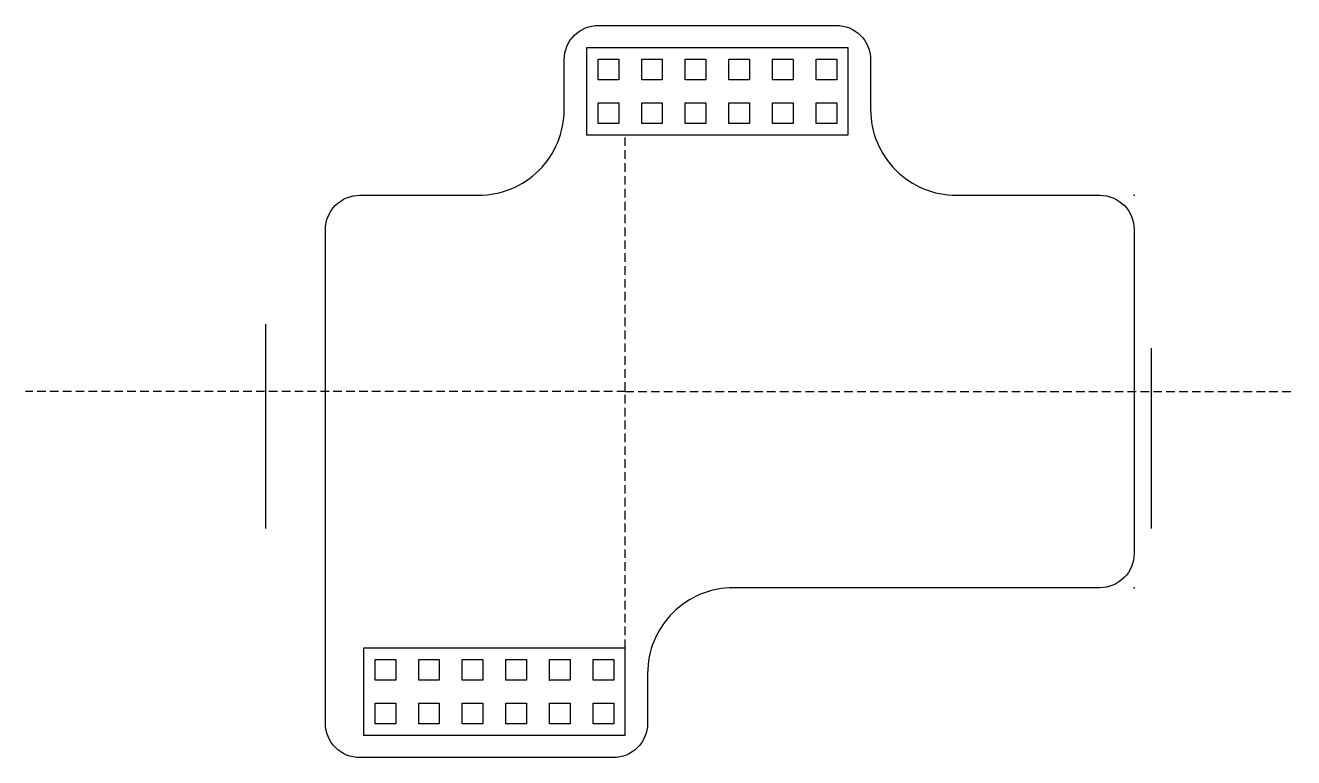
# Model space of a CAD drawing. Header units: millimetres. Extents: x -168.1 to -94.2, y 61.7 to 104.4.
import ezdxf

# ---------------------------------------------------------------- set-up
doc = ezdxf.new("R2010")
doc.units = ezdxf.units.MM
doc.linetypes.add('DASHED', pattern=[0.75, 0.5, -0.25])
doc.layers.get('0').update_dxf_attribs({"linetype": 'CONTINUOUS'})

msp = doc.modelspace()

# ---------------------------------------------------------------- linework, layer by layer
at = {"linetype": 'DASHED'}
for p, q in [((-133.159, 68.083), (-133.159, 97.979)), ((-133.159, 83.031), (-168.091, 83.031)), ((-133.159, 83.031), (-94.242, 83.031))]:
    msp.add_line(p, q, dxfattribs=at)
for p, q in [((-154.088, 75.051), (-154.088, 86.951)), ((-102.529, 85.555), (-102.529, 75.055))]:
    msp.add_line(p, q)
msp.add_lwpolyline([(-103.529, 83.031), (-103.529, 73.601, -0.414214), (-105.529, 71.601), (-126.859, 71.601, 0.414214), (-131.859, 66.601), (-131.859, 63.703, -0.414214), (-133.859, 61.703), (-148.621, 61.703, -0.414214), (-150.621, 63.703), (-150.621, 71.601), (-150.621, 83.031), (-150.621, 92.461, -0.414214), (-148.621, 94.461), (-141.714, 94.461, 0.414214), (-136.714, 99.461), (-136.714, 102.359, -0.414214), (-134.714, 104.359), (-120.874, 104.359, -0.414214), (-118.874, 102.359), (-118.874, 99.461, 0.414214), (-113.874, 94.461), (-105.529, 94.461, -0.414214), (-103.529, 92.461)], format="xyb", close=True)
for points in [[(-120.174, 103.059), (-135.414, 103.059), (-135.414, 97.979), (-120.174, 97.979)], [(-134.744, 102.389), (-133.544, 102.389), (-133.544, 101.189), (-134.744, 101.189)], [(-132.204, 102.389), (-131.004, 102.389), (-131.004, 101.189), (-132.204, 101.189)], [(-129.664, 102.389), (-128.464, 102.389), (-128.464, 101.189), (-129.664, 101.189)], [(-125.924, 101.189), (-127.124, 101.189), (-127.124, 102.389), (-125.924, 102.389)], [(-123.384, 102.389), (-123.384, 101.189), (-124.584, 101.189), (-124.584, 102.389)], [(-122.044, 102.389), (-120.844, 102.389), (-120.844, 101.189), (-122.044, 101.189)], [(-133.544, 99.849), (-133.544, 98.649), (-134.744, 98.649), (-134.744, 99.849)], [(-131.004, 98.649), (-132.204, 98.649), (-132.204, 99.849), (-131.004, 99.849)], [(-128.464, 99.849), (-128.464, 98.649), (-129.664, 98.649), (-129.664, 99.849)], [(-125.924, 98.649), (-127.124, 98.649), (-127.124, 99.849), (-125.924, 99.849)], [(-123.384, 99.849), (-123.384, 98.649), (-124.584, 98.649), (-124.584, 99.849)], [(-122.044, 99.849), (-120.844, 99.849), (-120.844, 98.649), (-122.044, 98.649)], [(-133.159, 68.083), (-148.399, 68.083), (-148.399, 63.003), (-133.159, 63.003)], [(-147.729, 67.413), (-146.529, 67.413), (-146.529, 66.213), (-147.729, 66.213)], [(-145.189, 67.413), (-143.989, 67.413), (-143.989, 66.213), (-145.189, 66.213)], [(-142.649, 67.413), (-141.449, 67.413), (-141.449, 66.213), (-142.649, 66.213)], [(-138.909, 66.213), (-140.109, 66.213), (-140.109, 67.413), (-138.909, 67.413)], [(-136.369, 67.413), (-136.369, 66.213), (-137.569, 66.213), (-137.569, 67.413)], [(-135.029, 67.413), (-133.829, 67.413), (-133.829, 66.213), (-135.029, 66.213)], [(-146.529, 64.873), (-146.529, 63.673), (-147.729, 63.673), (-147.729, 64.873)], [(-143.989, 63.673), (-145.189, 63.673), (-145.189, 64.873), (-143.989, 64.873)], [(-141.449, 64.873), (-141.449, 63.673), (-142.649, 63.673), (-142.649, 64.873)], [(-138.909, 63.673), (-140.109, 63.673), (-140.109, 64.873), (-138.909, 64.873)], [(-136.369, 64.873), (-136.369, 63.673), (-137.569, 63.673), (-137.569, 64.873)], [(-135.029, 64.873), (-133.829, 64.873), (-133.829, 63.673), (-135.029, 63.673)]]:
    msp.add_lwpolyline(points, close=True)
for p in [(-103.529, 94.461), (-103.529, 71.601), (-137.569, 66.213)]:
    msp.add_point(p)

doc.saveas('drawing.dxf')
